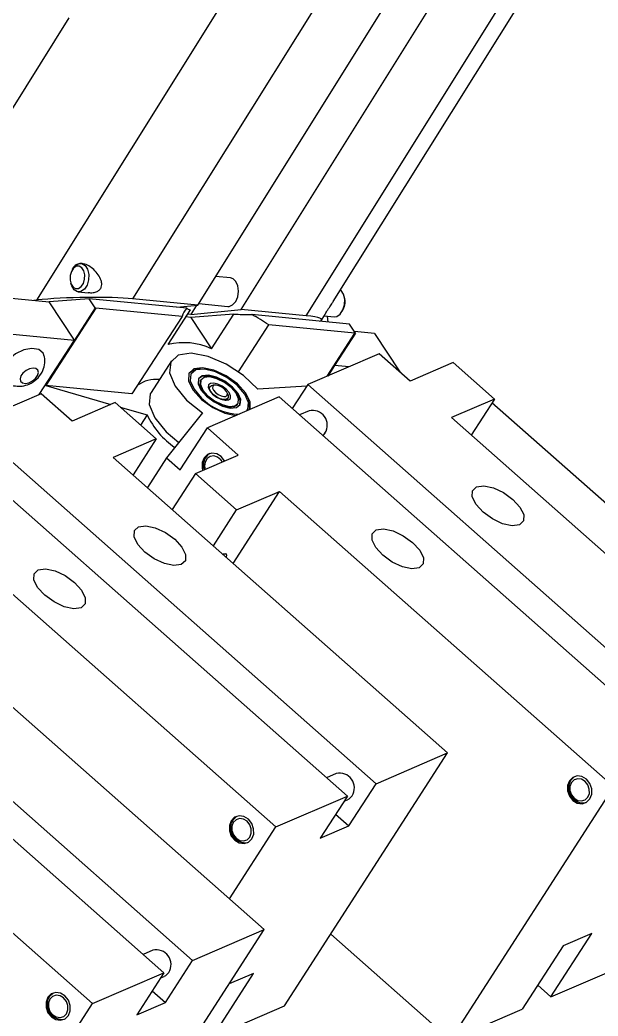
# Paper-space layout 'Sheet2' of a CAD drawing. Header units: inches. Extents: x 0 to 46.6, y 0 to 32.9.
# Drawn here: x 19.65 to 24.09, y 10.98 to 18.62 of the extents above; entities that cross this region are included whole.
import ezdxf

# ---------------------------------------------------------------- set-up
doc = ezdxf.new("R2010")
doc.units = ezdxf.units.IN
doc.header["$MEASUREMENT"] = 0

psp = doc.layouts.new('Sheet2')

# ---------------------------------------------------------------- linework, layer by layer
at = {"color": 7, "linetype": 'Continuous', "lineweight": 25}
for p, q in [((19.7839, 16.4673), (21.8517, 19.7772)), ((22.176, 19.1291), (20.5185, 16.476)), ((21.0172, 16.4274), (22.6747, 19.0806)), ((21.3496, 16.3951), (23.0071, 19.0482)), ((21.8483, 16.3465), (23.5058, 18.9996)), ((22.0558, 16.4554), (23.6465, 19.0017)), ((19.4279, 17.6643), (20.0326, 18.6322)), ((20.132, 16.7469), (20.1227, 16.7478)), ((20.0577, 16.7016), (20.0524, 16.6916)), ((20.0433, 16.5987), (20.0469, 16.5867)), ((21.2696, 16.6361), (21.1545, 16.6473)), ((19.3798, 16.502), (19.8785, 16.4534)), ((20.1015, 16.5301), (20.1775, 16.5227)), ((19.7603, 16.4649), (19.7839, 16.4673)), ((20.1855, 16.4766), (19.8785, 16.4534)), ((20.0718, 16.1604), (19.8785, 16.4534)), ((20.2311, 16.4074), (20.1855, 16.4766)), ((20.9347, 16.4036), (20.1855, 16.4766)), ((21.0172, 16.4274), (20.5185, 16.476)), ((20.8574, 16.4111), (21.0172, 16.4274)), ((21.0079, 16.4265), (20.9636, 16.3556)), ((21.0251, 16.4401), (21.2484, 16.4184)), ((22.1423, 16.4881), (22.1387, 16.5002)), ((20.2366, 16.4058), (19.8529, 15.8109)), ((20.2311, 16.4074), (20.0718, 16.1604)), ((20.2311, 16.4074), (20.2366, 16.4058)), ((20.897, 16.3415), (20.2366, 16.4058)), ((20.7896, 16.1258), (20.961, 16.3914)), ((20.9636, 16.3556), (20.9394, 16.358)), ((21.2935, 16.3591), (20.9632, 16.3341)), ((20.9636, 16.3556), (21.3496, 16.3951)), ((21.1221, 16.0934), (21.2935, 16.3591)), ((21.8483, 16.3465), (21.3496, 16.3951)), ((22.1802, 16.2823), (21.4309, 16.3553)), ((21.967, 16.3133), (21.989, 16.3486)), ((22.1274, 16.384), (22.1332, 16.3952)), ((20.897, 16.3415), (20.5133, 15.7466)), ((20.9632, 16.3341), (20.9264, 16.3377)), ((20.9632, 16.3341), (21.1221, 16.0934)), ((21.3295, 15.9172), (21.5614, 16.2768)), ((22.2218, 16.2124), (21.5614, 16.2768)), ((21.9876, 16.3464), (22.0629, 16.339)), ((22.0105, 16.3441), (22.014, 16.2985)), ((22.2258, 16.2131), (22.1802, 16.2823)), ((19.5732, 16.209), (20.0718, 16.1604)), ((22.0088, 15.8823), (22.2218, 16.2124)), ((22.2258, 16.2131), (22.0665, 15.9662)), ((22.3718, 16.2106), (22.2176, 16.2256)), ((22.2218, 16.2124), (22.2258, 16.2131)), ((22.3718, 16.2106), (22.5652, 15.9176)), ((19.8015, 15.7414), (20.0718, 16.1604)), ((22.4091, 16.0545), (21.8601, 15.8183)), ((22.6459, 15.845), (22.4091, 16.0545)), ((20.8161, 16.0015), (20.6597, 15.7591)), ((22.9753, 15.9868), (22.6459, 15.845)), ((22.9753, 15.9868), (23.291, 15.7075)), ((21.0381, 15.9372), (21.0209, 15.9361)), ((22.0665, 15.9662), (22.0138, 15.8844)), ((22.1785, 15.9553), (22.0665, 15.9662)), ((22.5652, 15.9176), (22.5637, 15.9177)), ((22.5652, 15.9176), (22.5647, 15.9168)), ((21.0424, 15.8556), (21.0384, 15.8495)), ((21.1226, 15.8117), (21.1336, 15.8139)), ((21.1507, 15.815), (21.1336, 15.8139)), ((21.8601, 15.8183), (21.7415, 15.6345)), ((21.8601, 15.8183), (24.9754, 13.0635)), ((19.8175, 15.7483), (19.2686, 15.5121)), ((20.0544, 15.5389), (19.8175, 15.7483)), ((19.8529, 15.8109), (20.352, 15.6669)), ((20.5133, 15.7466), (19.8529, 15.8109)), ((21.1111, 15.8032), (21.1054, 15.7943)), ((21.2495, 15.7391), (21.2434, 15.7552)), ((21.8532, 15.8076), (21.4775, 15.7834)), ((20.3837, 15.6806), (20.0544, 15.5389)), ((20.3837, 15.6806), (20.6995, 15.4014)), ((21.6405, 15.7238), (21.0916, 15.4876)), ((21.2433, 15.7054), (21.249, 15.7142)), ((21.3212, 15.6671), (21.3251, 15.6732)), ((21.4073, 15.6869), (21.4012, 15.7029)), ((21.6405, 15.7238), (24.7558, 12.969)), ((23.291, 15.7075), (22.9616, 15.5658)), ((23.291, 15.7075), (23.1132, 15.4318)), ((25.7055, 13.5272), (23.2724, 15.6788)), ((20.422, 15.6467), (20.629, 15.587)), ((20.629, 15.587), (20.5784, 15.5085)), ((21.0533, 15.6009), (20.7788, 15.2565)), ((21.8705, 15.6175), (21.7967, 15.5857)), ((19.2686, 15.5121), (22.3838, 12.7573)), ((25.5243, 13.2997), (22.9616, 15.5658)), ((20.883, 15.1643), (21.0916, 15.4876)), ((21.3284, 15.2782), (21.0916, 15.4876)), ((21.9927, 15.4472), (21.9753, 15.4277)), ((19.049, 15.4176), (22.1643, 12.6629)), ((20.6995, 15.4014), (20.3701, 15.2597)), ((20.6995, 15.4014), (20.5216, 15.1257)), ((22.9328, 12.9935), (20.3701, 15.2597)), ((20.7788, 15.2565), (20.6317, 15.0284)), ((20.7788, 15.2565), (20.883, 15.1643)), ((20.999, 15.1365), (21.3284, 15.2782)), ((20.999, 15.1365), (20.8212, 14.8608)), ((21.3148, 14.8573), (20.999, 15.1365)), ((21.2885, 14.4476), (21.6441, 14.999)), ((21.3148, 14.8573), (21.6441, 14.999)), ((24.2068, 12.7329), (21.6441, 14.999)), ((21.1369, 14.5816), (21.3148, 14.8573)), ((21.6153, 12.4267), (19.0526, 14.6928)), ((17.8629, 14.1573), (20.9781, 11.4026)), ((17.6433, 14.0629), (20.7586, 11.3081)), ((21.5271, 11.6387), (18.9644, 13.9049)), ((20.2096, 11.0719), (17.6469, 13.338)), ((21.6815, 11.0538), (22.9328, 12.9935)), ((22.3838, 12.7573), (22.9328, 12.9935)), ((22.0785, 12.8358), (22.0046, 12.804)), ((22.1753, 12.434), (22.3838, 12.7573)), ((22.9556, 10.7931), (24.2068, 12.7329)), ((21.6153, 12.4267), (22.1643, 12.6629)), ((22.1643, 12.6629), (21.9557, 12.3396)), ((22.139, 12.6237), (22.1649, 12.6348)), ((22.0743, 12.5234), (22.1753, 12.434)), ((21.2596, 11.8753), (21.6153, 12.4267)), ((21.9557, 12.3396), (22.1753, 12.434)), ((20.2759, 9.699), (21.5271, 11.6387)), ((20.9781, 11.4026), (21.5271, 11.6387)), ((22.0372, 11.6052), (22.9556, 10.7931)), ((23.7241, 11.1237), (24.0369, 11.6087)), ((24.0369, 11.6087), (23.8173, 11.5142)), ((20.6728, 11.481), (20.5989, 11.4492)), ((23.8173, 11.5142), (23.5045, 11.0293)), ((20.7696, 11.0793), (20.9781, 11.4026)), ((20.2096, 11.0719), (20.7586, 11.3081)), ((20.7586, 11.3081), (20.55, 10.9848)), ((23.7241, 11.1237), (24.2731, 11.3599)), ((20.7333, 11.2689), (20.7592, 11.2801)), ((21.1326, 10.8176), (21.4454, 11.3025)), ((21.4454, 11.3025), (21.2583, 11.222)), ((20.6686, 11.1686), (20.7696, 11.0793)), ((23.6231, 11.2131), (23.7241, 11.1237)), ((20.55, 10.9848), (20.7696, 11.0793)), ((19.8539, 10.5205), (20.2096, 11.0719)), ((21.1326, 10.8176), (21.6815, 11.0538)), ((22.9556, 10.7931), (23.5045, 11.0293))]:
    psp.add_line(p, q, dxfattribs=at)
at = {"color": 7, "linetype": 'Continuous', "lineweight": 25, "flags": 128}
for points in [[(20.0583, 16.7028), (20.0756, 16.7273), (20.1017, 16.7451), (20.1294, 16.7466), (20.1545, 16.7318), (20.1731, 16.7028), (20.1824, 16.6641), (20.181, 16.6216), (20.1691, 16.5817), (20.1486, 16.5505), (20.1224, 16.5328), (20.0947, 16.5312), (20.0697, 16.5461), (20.051, 16.575), (20.0469, 16.5867)], [(20.0392, 16.6204), (20.0466, 16.5894), (20.0615, 16.5663), (20.0816, 16.5544), (20.1037, 16.5557), (20.1246, 16.5698), (20.1411, 16.5948), (20.1506, 16.6267), (20.1517, 16.6607), (20.1443, 16.6917), (20.1294, 16.7148), (20.1093, 16.7267), (20.0872, 16.7255), (20.0663, 16.7113), (20.0498, 16.6863), (20.0403, 16.6544), (20.0392, 16.6204)], [(21.2484, 16.4184), (21.2576, 16.4184), (21.2849, 16.4295), (21.3083, 16.4554), (21.3242, 16.4923), (21.3301, 16.5345), (21.3253, 16.5756), (21.3103, 16.6093)], [(21.3103, 16.6093), (21.2876, 16.6306), (21.2696, 16.6361)], [(22.0629, 16.339), (22.0839, 16.3418), (22.11, 16.3595), (22.1306, 16.3907), (22.1425, 16.4306), (22.1439, 16.4731), (22.1346, 16.5118), (22.116, 16.5407), (22.1116, 16.5448)], [(19.684, 16.0843), (19.6205, 16.0535), (19.5656, 16.0085), (19.5277, 15.956), (19.5126, 15.9041), (19.5226, 15.8606), (19.5395, 15.8419)], [(19.8397, 16.0403), (19.832, 16.0587), (19.7985, 16.0871), (19.7466, 16.0961), (19.684, 16.0843)], [(21.4775, 15.7834), (21.3691, 15.8875), (21.236, 15.9753), (21.096, 16.0351), (20.9676, 16.0589), (20.868, 16.0436), (20.8102, 15.9912), (20.8021, 15.9087), (20.8447, 15.807), (20.9323, 15.6996), (21.0533, 15.6009)], [(19.7285, 15.9398), (19.7013, 15.9266), (19.6778, 15.9073), (19.6616, 15.8848), (19.6551, 15.8626), (19.6593, 15.844), (19.6737, 15.8318), (19.696, 15.828), (19.7228, 15.833), (19.75, 15.8462), (19.7735, 15.8655), (19.7898, 15.888), (19.7962, 15.9102), (19.792, 15.9289), (19.7776, 15.941), (19.7553, 15.9449), (19.7285, 15.9398)], [(21.4198, 15.6288), (21.4203, 15.6827), (21.386, 15.7521), (21.321, 15.8234), (21.235, 15.8857), (21.1412, 15.9295), (21.0539, 15.9482), (20.9864, 15.9389), (20.9489, 15.903), (20.9471, 15.846), (20.9814, 15.7766), (21.0465, 15.7053), (21.1325, 15.643), (21.2262, 15.5992), (21.3084, 15.5809)], [(21.0209, 15.9361), (20.9843, 15.929), (20.9504, 15.9063)], [(21.3942, 15.6178), (21.4023, 15.6295), (21.4076, 15.6813), (21.3787, 15.7458), (21.3202, 15.8131), (21.2409, 15.873), (21.1529, 15.9163), (21.0696, 15.9365), (21.0037, 15.9305), (20.9651, 15.8992), (20.9599, 15.8474), (20.9887, 15.7829), (21.0472, 15.7156), (21.0472, 15.7156)], [(21.0842, 15.7288), (21.142, 15.6852), (21.2062, 15.6535), (21.267, 15.6388), (21.315, 15.6432), (21.3431, 15.666), (21.347, 15.7038), (21.326, 15.7508), (21.2833, 15.7999), (21.2254, 15.8436), (21.1613, 15.8752), (21.1005, 15.8899), (21.0524, 15.8856), (21.0243, 15.8627), (21.0205, 15.8249), (21.0415, 15.7779), (21.0842, 15.7288)], [(21.3392, 15.6598), (21.3392, 15.6599), (21.3431, 15.6977), (21.322, 15.7448), (21.2794, 15.7939), (21.2215, 15.8375), (21.1573, 15.8691), (21.0966, 15.8839), (21.0485, 15.8795), (21.0244, 15.8629)], [(21.0384, 15.8495), (21.0367, 15.8466), (21.0333, 15.8127), (21.0522, 15.7705), (21.0905, 15.7264)], [(21.0944, 15.7325), (21.1463, 15.6933), (21.2039, 15.6649), (21.2584, 15.6517), (21.3016, 15.6556), (21.3268, 15.6761), (21.3302, 15.71), (21.3114, 15.7522), (21.2731, 15.7963), (21.2212, 15.8355), (21.1636, 15.8638), (21.109, 15.8771), (21.0659, 15.8731), (21.0407, 15.8526), (21.0372, 15.8187), (21.0561, 15.7765), (21.0944, 15.7325)], [(21.1313, 15.7457), (21.1618, 15.7227), (21.1955, 15.706), (21.2275, 15.6983), (21.2528, 15.7006), (21.2676, 15.7126), (21.2696, 15.7325), (21.2586, 15.7572), (21.2361, 15.7831), (21.2057, 15.8061), (21.1719, 15.8227), (21.1399, 15.8305), (21.1146, 15.8282), (21.0998, 15.8161), (21.0978, 15.7962), (21.1089, 15.7715), (21.1313, 15.7457)], [(21.1419, 15.8133), (21.1321, 15.8053), (21.1307, 15.792), (21.1381, 15.7756), (21.153, 15.7584), (21.1733, 15.7431), (21.1958, 15.732), (21.217, 15.7269), (21.2339, 15.7284), (21.2437, 15.7364), (21.245, 15.7496), (21.2377, 15.7661), (21.2227, 15.7833), (21.2025, 15.7986), (21.18, 15.8096), (21.1588, 15.8148), (21.1419, 15.8133)], [(20.6597, 15.7591), (20.6538, 15.7487), (20.6457, 15.6662), (20.6883, 15.5645), (20.7759, 15.4571), (20.8733, 15.375)], [(21.1085, 15.7991), (21.106, 15.7954), (21.1042, 15.7793)], [(21.2495, 15.7391), (21.2515, 15.7322), (21.2498, 15.7157), (21.2375, 15.7057), (21.2165, 15.7038), (21.1899, 15.7102), (21.1618, 15.724), (21.1365, 15.7432), (21.1178, 15.7646), (21.1086, 15.7852), (21.1103, 15.8018), (21.1226, 15.8117), (21.1226, 15.8117)], [(21.0905, 15.7264), (21.1424, 15.6872), (21.2, 15.6588), (21.2545, 15.6456), (21.2977, 15.6495), (21.3212, 15.6671)], [(21.2302, 15.6981), (21.2335, 15.6991), (21.2459, 15.7091), (21.2464, 15.7102)], [(21.4147, 15.6267), (21.414, 15.6639), (21.4073, 15.6869)], [(21.2241, 15.2333), (21.2236, 15.2343), (21.1973, 15.2672), (21.1631, 15.2877), (21.1262, 15.2929), (21.0922, 15.2818), (21.0662, 15.2562), (21.0523, 15.2199), (21.0525, 15.1786), (21.0568, 15.1614)], [(21.2071, 15.226), (21.1954, 15.2425), (21.1699, 15.2628), (21.1407, 15.2716), (21.1121, 15.2674), (21.0886, 15.2508), (21.0737, 15.2244), (21.0696, 15.1923), (21.0738, 15.1687)], [(23.4829, 14.7441), (23.4267, 14.7364), (23.354, 14.7519), (23.276, 14.7884), (23.2045, 14.8402), (23.1503, 14.8995), (23.1218, 14.9572), (23.1233, 15.0046), (23.1545, 15.0345), (23.2107, 15.0422), (23.2833, 15.0267), (23.3613, 14.9903), (23.4329, 14.9384), (23.487, 14.8791), (23.5155, 14.8214), (23.5141, 14.774), (23.4829, 14.7441)], [(20.8913, 14.4379), (20.8351, 14.4302), (20.7625, 14.4457), (20.6845, 14.4822), (20.613, 14.534), (20.5588, 14.5933), (20.5303, 14.6511), (20.5318, 14.6985), (20.563, 14.7283), (20.6192, 14.7361), (20.6918, 14.7205), (20.7698, 14.6841), (20.8413, 14.6323), (20.8955, 14.573), (20.924, 14.5152), (20.9225, 14.4678), (20.8913, 14.4379)], [(22.7143, 14.4135), (22.6581, 14.4057), (22.5855, 14.4212), (22.5075, 14.4577), (22.436, 14.5095), (22.3818, 14.5688), (22.3533, 14.6266), (22.3547, 14.674), (22.3859, 14.7038), (22.4421, 14.7116), (22.5148, 14.6961), (22.5928, 14.6596), (22.6643, 14.6078), (22.7185, 14.5485), (22.747, 14.4907), (22.7455, 14.4433), (22.7143, 14.4135)], [(21.2102, 14.5168), (21.2159, 14.5195), (21.232, 14.5222), (21.2381, 14.5129), (21.2343, 14.4954)], [(21.2102, 14.5168), (21.22, 14.5211), (21.2341, 14.5212), (21.238, 14.5095), (21.2343, 14.4954)], [(20.1228, 14.1073), (20.0666, 14.0995), (19.994, 14.1151), (19.916, 14.1515), (19.8444, 14.2033), (19.7903, 14.2627), (19.7618, 14.3204), (19.7632, 14.3678), (19.7944, 14.3977), (19.8506, 14.4054), (19.9233, 14.3899), (20.0013, 14.3534), (20.0728, 14.3016), (20.1269, 14.2423), (20.1555, 14.1845), (20.154, 14.1371), (20.1228, 14.1073)], [(23.8657, 12.7806), (23.8518, 12.7444), (23.852, 12.703), (23.8663, 12.6629), (23.8925, 12.63), (23.9267, 12.6094), (23.9636, 12.6043), (23.9977, 12.6154), (24.0236, 12.641), (24.0376, 12.6773), (24.0374, 12.7186), (24.0231, 12.7588), (23.9968, 12.7916), (23.9626, 12.8122), (23.9257, 12.8173), (23.8917, 12.8062), (23.8657, 12.7806)], [(23.8815, 12.7667), (23.8704, 12.7377), (23.8705, 12.7046), (23.882, 12.6724), (23.903, 12.6462), (23.9303, 12.6297), (23.9598, 12.6256), (23.9871, 12.6345), (24.0078, 12.655), (24.019, 12.684), (24.0188, 12.717), (24.0074, 12.7492), (23.9864, 12.7755), (23.959, 12.7919), (23.9295, 12.796), (23.9023, 12.7872), (23.8815, 12.7667)], [(23.8767, 12.7853), (23.9027, 12.811), (23.907, 12.8134)], [(22.2006, 12.6655), (22.1747, 12.6399), (22.1649, 12.6348)], [(21.2742, 12.4744), (21.2603, 12.4382), (21.2605, 12.3969), (21.2748, 12.3567), (21.301, 12.3238), (21.3352, 12.3033), (21.3721, 12.2981), (21.4061, 12.3092), (21.4321, 12.3348), (21.446, 12.3711), (21.4458, 12.4124), (21.4315, 12.4526), (21.4053, 12.4855), (21.3711, 12.506), (21.3342, 12.5112), (21.3002, 12.5001), (21.2742, 12.4744)], [(21.29, 12.4605), (21.2789, 12.4315), (21.279, 12.3984), (21.2905, 12.3663), (21.3114, 12.34), (21.3388, 12.3235), (21.3683, 12.3194), (21.3955, 12.3283), (21.4163, 12.3488), (21.4275, 12.3778), (21.4273, 12.4109), (21.4159, 12.443), (21.3949, 12.4693), (21.3675, 12.4858), (21.338, 12.4899), (21.3108, 12.481), (21.29, 12.4605)], [(21.2852, 12.4792), (21.3112, 12.5048), (21.3155, 12.5073)], [(20.7949, 11.3107), (20.769, 11.2851), (20.7592, 11.2801)], [(19.8685, 11.1197), (19.8546, 11.0834), (19.8548, 11.0421), (19.8691, 11.0019), (19.8953, 10.969), (19.9295, 10.9485), (19.9664, 10.9434), (20.0004, 10.9544), (20.0264, 10.9801), (20.0403, 11.0163), (20.0401, 11.0577), (20.0258, 11.0978), (19.9996, 11.1307), (19.9654, 11.1512), (19.9285, 11.1564), (19.8945, 11.1453), (19.8685, 11.1197)], [(19.8843, 11.1057), (19.8732, 11.0767), (19.8733, 11.0436), (19.8848, 11.0115), (19.9058, 10.9852), (19.9331, 10.9688), (19.9626, 10.9647), (19.9898, 10.9735), (20.0106, 10.994), (20.0218, 11.023), (20.0216, 11.0561), (20.0102, 11.0882), (19.9892, 11.1145), (19.9618, 11.131), (19.9323, 11.1351), (19.9051, 11.1262), (19.8843, 11.1057)], [(19.8795, 11.1244), (19.9055, 11.15), (19.9098, 11.1525)]]:
    psp.add_lwpolyline(points, dxfattribs=at)
at = {"color": 7, "linetype": 'Continuous', "lineweight": 25}
for centre, radius, start, end in [((22.0198, 16.4531), 0.1274, 332.94375, 15.93022), ((21.0221, 16.3081), 0.1294, 132.44134, 165.04964), ((20.8968, 15.3196), 1.1652, 55.226, 62.72071), ((20.9093, 15.6318), 0.5082, 65.25233, 103.62165), ((20.6978, 15.6122), 0.2459, 84.17859, 125.09764), ((21.3413, 16.0031), 0.4113, 224.34575, 268.97184), ((21.2, 15.8556), 0.631, 205.19483, 235.44375), ((21.8972, 15.5077), 0.113, 327.66002, 103.65593), ((21.1614, 15.2037), 0.1008, 122.25393, 201.9031), ((22.1051, 12.726), 0.113, 327.65999, 103.6558), ((23.9732, 12.7249), 0.1138, 147.94867, 280.18056), ((21.3817, 12.4188), 0.1138, 147.94891, 280.18065), ((20.6995, 11.3712), 0.113, 327.65992, 103.65587), ((19.976, 11.064), 0.1138, 147.94844, 280.1808)]:
    psp.add_arc(centre, radius, start, end, dxfattribs=at)
for centre, major_axis, ratio, start_param, end_param in [((20.1164, 16.435), (0.5217, 0.0111), 0.097934, 0.688757, 2.259554), ((21.6008, 16.411), (0.6676, 0.0035), 0.084873, 3.209872, 3.43093), ((21.6008, 16.411), (0.6676, 0.0035), 0.084873, 4.233551, 4.454609), ((21.4462, 16.3054), (0.5217, 0.0111), 0.097934, 6.047915, 6.971943)]:
    psp.add_ellipse(centre, major_axis=major_axis, ratio=ratio, start_param=start_param, end_param=end_param, dxfattribs=at)
for points, knots in [([(20.1771, 16.5247), (20.1901, 16.5234), (20.2139, 16.521), (20.2446, 16.5307), (20.2669, 16.5454), (20.2792, 16.5646), (20.2832, 16.589), (20.2767, 16.6216), (20.2554, 16.6612), (20.2221, 16.7003), (20.1825, 16.7314), (20.1421, 16.7481), (20.106, 16.7477), (20.0782, 16.7337), (20.0584, 16.7117), (20.0523, 16.6925), (20.0496, 16.6838)], [0, 0, 0, 0, 0.0753583, 0.138317, 0.1876632, 0.2373372, 0.2807132, 0.346774, 0.4442385, 0.5446901, 0.636705, 0.7292841, 0.8078847, 0.8779757, 0.9453992, 1, 1, 1, 1]), ([(21.9896, 16.3502), (21.9898, 16.3503), (21.9907, 16.3507), (21.9952, 16.3605), (22.004, 16.3761), (22.016, 16.3954), (22.0314, 16.4186), (22.0454, 16.4386), (22.0525, 16.4507), (22.0545, 16.4541)], [0, 0, 0, 0, 0.0623315, 0.2611876, 0.4170496, 0.5739464, 0.7109501, 0.9196046, 1, 1, 1, 1]), ([(19.5417, 15.8434), (19.5503, 15.8364), (19.5728, 15.818), (19.6189, 15.8059), (19.6731, 15.8051), (19.7302, 15.8217), (19.7846, 15.8571), (19.8263, 15.9094), (19.8453, 15.9695), (19.8487, 16.0152), (19.8397, 16.0366), (19.8385, 16.0394)], [0, 0, 0, 0, 0.071816, 0.187916, 0.301658, 0.424134, 0.569072, 0.716715, 0.848829, 0.980143, 1, 1, 1, 1])]:
    psp.add_open_spline(points, degree=3, knots=knots, dxfattribs=at)

doc.saveas('drawing.dxf')
